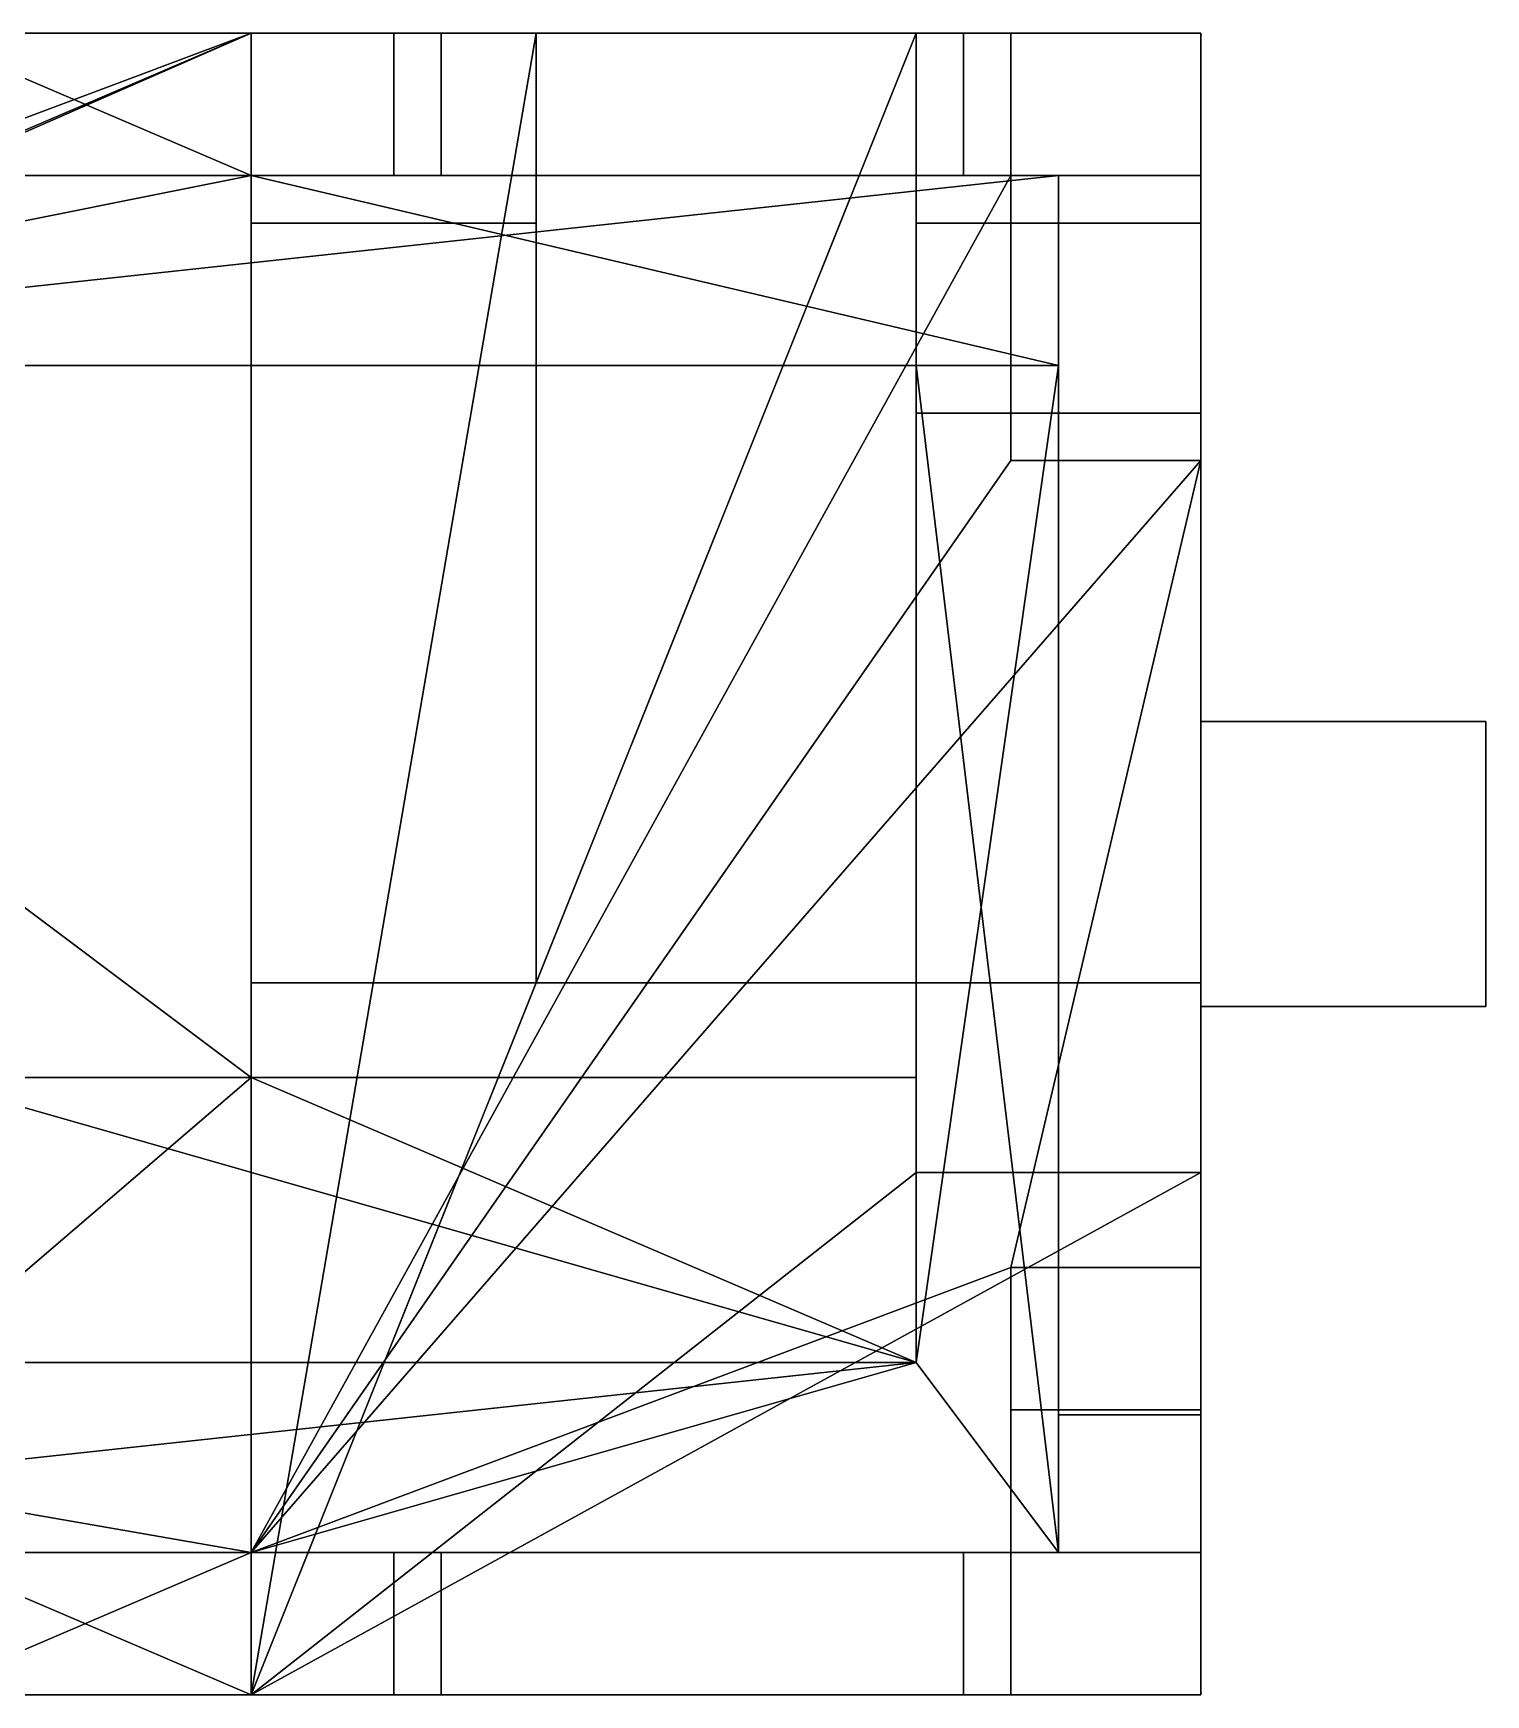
# Model space of a CAD drawing. Header units: metres. Extents: x -14 to 79.2, y -1.1 to 53.3.
# Drawn here: x 32.6 to 79.2, y 0 to 53.3 of the extents above; entities that cross this region are included whole.
import ezdxf

# ---------------------------------------------------------------- set-up
doc = ezdxf.new("R2010")
doc.units = ezdxf.units.M

msp = doc.modelspace()

# ---------------------------------------------------------------- linework, layer by layer
at = {"layer": 'BASEMENT', "color": 43}
for points in [[(70.104, 53.34), (70.104, 53.34, -2.439), (0, 53.34, -2.439), (0, 53.34)], [(70.104, 0), (70.104, 0, -2.439), (70.104, 53.34, -2.439), (70.104, 53.34)], [(0, 0), (0, 0, -2.439), (70.104, 0, -2.439), (70.104, 0)]]:
    msp.add_3dface(points, dxfattribs=at)
at = {"layer": 'BASEMENT', "color": 8}
msp.add_3dface([(70.104, 53.34, -2.439), (70.104, 0, -2.439), (0, 0, -2.439), (0, 53.34, -2.439)], dxfattribs=at)
at = {"layer": 'BASEMENT', "color": 15}
msp.add_3dface([(0, 0), (70.104, 0), (70.104, 53.34), (0, 53.34)], dxfattribs=at)
at = {"layer": 'Building Shading', "color": 195}
for points in [[(70.104, 31.242, 4.268), (70.104, 22.098, 4.268), (79.248, 22.098, 4.268), (79.248, 31.242, 4.268)], [(79.248, 31.242, 4.268), (79.248, 22.098, 4.268), (70.104, 22.098, 4.268), (70.104, 31.242, 4.268)]]:
    msp.add_3dface(points, dxfattribs=at)
at = {"layer": 'CORRIDOR_FLR_1', "color": 43}
for points in [[(39.624, 53.34, 4.268), (39.624, 53.34), (28.956, 53.34), (28.956, 53.34, 4.268)], [(39.624, 0, 4.268), (39.624, 0), (39.624, 53.34), (39.624, 53.34, 4.268)], [(28.956, 0, 4.268), (28.956, 0), (39.624, 0), (39.624, 0, 4.268)]]:
    msp.add_3dface(points, dxfattribs=at)
at = {"layer": 'CORRIDOR_FLR_1', "color": 8}
msp.add_3dface([(39.624, 53.34), (39.624, 0), (28.956, 0), (28.956, 53.34)], dxfattribs=at)
at = {"layer": 'CORRIDOR_FLR_1', "color": 15}
msp.add_3dface([(28.956, 53.34, 4.268), (28.956, 0, 4.268), (39.624, 0, 4.268), (39.624, 53.34, 4.268)], dxfattribs=at)
at = {"layer": 'CORRIDOR_FLR_2', "color": 43}
for points in [[(39.624, 53.34, 8.537), (39.624, 53.34, 4.268), (28.956, 53.34, 4.268), (28.956, 53.34, 8.537)], [(39.624, 0, 8.537), (39.624, 0, 4.268), (39.624, 53.34, 4.268), (39.624, 53.34, 8.537)], [(28.956, 0, 8.537), (28.956, 0, 4.268), (39.624, 0, 4.268), (39.624, 0, 8.537)]]:
    msp.add_3dface(points, dxfattribs=at)
at = {"layer": 'CORRIDOR_FLR_2', "color": 8}
msp.add_3dface([(39.624, 53.34, 4.268), (39.624, 0, 4.268), (28.956, 0, 4.268), (28.956, 53.34, 4.268)], dxfattribs=at)
at = {"layer": 'CORRIDOR_FLR_2', "color": 15}
msp.add_3dface([(28.956, 53.34, 8.537), (28.956, 0, 8.537), (39.624, 0, 8.537), (39.624, 53.34, 8.537)], dxfattribs=at)
at = {"layer": 'CORRIDOR_FLR_5', "color": 8}
for points in [[(39.624, 53.34, 17.073), (39.624, 42.672, 17.073), (15.24, 42.672, 17.073)], [(27.432, 48.768, 17.073), (39.624, 53.34, 17.073), (15.24, 42.672, 17.073)], [(27.432, 48.768, 17.073), (27.432, 53.34, 17.073), (39.624, 53.34, 17.073)]]:
    msp.add_3dface(points, dxfattribs=at)
at = {"layer": 'CORRIDOR_FLR_5', "color": 15}
for points in [[(15.24, 42.672, 21.341), (39.624, 42.672, 21.341), (39.624, 53.34, 21.341)], [(15.24, 42.672, 21.341), (39.624, 53.34, 21.341), (27.432, 48.768, 21.341)], [(39.624, 53.34, 21.341), (27.432, 53.34, 21.341), (27.432, 48.768, 21.341)]]:
    msp.add_3dface(points, dxfattribs=at)
at = {"layer": 'CORRIDOR_FLR_5', "color": 43}
for points in [[(39.624, 53.34, 21.341), (39.624, 53.34, 17.073), (27.432, 53.34, 17.073), (27.432, 53.34, 21.341)], [(39.624, 42.672, 21.341), (39.624, 42.672, 17.073), (39.624, 53.34, 17.073), (39.624, 53.34, 21.341)], [(15.24, 42.672, 21.341), (15.24, 42.672, 17.073), (39.624, 42.672, 17.073), (39.624, 42.672, 21.341)]]:
    msp.add_3dface(points, dxfattribs=at)
at = {"layer": 'CORRIDOR_NW_FLR_3', "color": 43}
for points in [[(39.624, 53.34, 12.805), (39.624, 53.34, 8.537), (28.956, 53.34, 8.537), (28.956, 53.34, 12.805)], [(39.624, 48.768, 12.805), (39.624, 48.768, 8.537), (39.624, 53.34, 8.537), (39.624, 53.34, 12.805)], [(65.532, 48.768, 12.805), (65.532, 48.768, 8.537), (39.624, 48.768, 8.537), (39.624, 48.768, 12.805)], [(65.532, 42.672, 12.805), (65.532, 42.672, 8.537), (65.532, 48.768, 8.537), (65.532, 48.768, 12.805)], [(9.144, 42.672, 12.805), (9.144, 42.672, 8.537), (39.624, 42.672, 8.537), (39.624, 42.672, 12.805)], [(39.624, 42.672, 12.805), (39.624, 42.672, 8.537), (60.96, 42.672, 8.537), (60.96, 42.672, 12.805)], [(60.96, 42.672, 12.805), (60.96, 42.672, 8.537), (65.532, 42.672, 8.537), (65.532, 42.672, 12.805)]]:
    msp.add_3dface(points, dxfattribs=at)
at = {"layer": 'CORRIDOR_NW_FLR_3', "color": 8}
for points in [[(28.956, 48.768, 8.537), (28.956, 53.34, 8.537), (39.624, 53.34, 8.537)], [(28.956, 48.768, 8.537), (39.624, 53.34, 8.537), (39.624, 48.768, 8.537)], [(39.624, 48.768, 8.537), (9.144, 42.672, 8.537), (4.572, 48.768, 8.537)], [(39.624, 48.768, 8.537), (4.572, 48.768, 8.537), (28.956, 48.768, 8.537)], [(39.624, 48.768, 8.537), (65.532, 42.672, 8.537), (9.144, 42.672, 8.537)], [(39.624, 48.768, 8.537), (65.532, 48.768, 8.537), (65.532, 42.672, 8.537)]]:
    msp.add_3dface(points, dxfattribs=at)
at = {"layer": 'CORRIDOR_NW_FLR_3', "color": 15}
for points in [[(39.624, 48.768, 12.805), (39.624, 53.34, 12.805), (28.956, 53.34, 12.805)], [(39.624, 48.768, 12.805), (28.956, 53.34, 12.805), (28.956, 48.768, 12.805)], [(9.144, 42.672, 12.805), (65.532, 42.672, 12.805), (65.532, 48.768, 12.805)], [(9.144, 42.672, 12.805), (65.532, 48.768, 12.805), (39.624, 48.768, 12.805)], [(9.144, 42.672, 12.805), (39.624, 48.768, 12.805), (28.956, 48.768, 12.805)]]:
    msp.add_3dface(points, dxfattribs=at)
at = {"layer": 'CORRIDOR_NW_FLR_4', "color": 43}
for points in [[(39.624, 53.34, 17.073), (39.624, 53.34, 12.805), (28.956, 53.34, 12.805), (28.956, 53.34, 17.073)], [(39.624, 48.768, 17.073), (39.624, 48.768, 12.805), (39.624, 53.34, 12.805), (39.624, 53.34, 17.073)], [(65.532, 48.768, 17.073), (65.532, 48.768, 12.805), (39.624, 48.768, 12.805), (39.624, 48.768, 17.073)], [(65.532, 42.672, 17.073), (65.532, 42.672, 12.805), (65.532, 48.768, 12.805), (65.532, 48.768, 17.073)], [(9.144, 42.672, 17.073), (9.144, 42.672, 12.805), (39.624, 42.672, 12.805), (39.624, 42.672, 17.073)], [(39.624, 42.672, 17.073), (39.624, 42.672, 12.805), (60.96, 42.672, 12.805), (60.96, 42.672, 17.073)], [(60.96, 42.672, 17.073), (60.96, 42.672, 12.805), (65.532, 42.672, 12.805), (65.532, 42.672, 17.073)]]:
    msp.add_3dface(points, dxfattribs=at)
at = {"layer": 'CORRIDOR_NW_FLR_4', "color": 8}
for points in [[(28.956, 48.768, 12.805), (28.956, 53.34, 12.805), (39.624, 53.34, 12.805)], [(28.956, 48.768, 12.805), (39.624, 53.34, 12.805), (39.624, 48.768, 12.805)], [(39.624, 48.768, 12.805), (9.144, 42.672, 12.805), (4.572, 48.768, 12.805)], [(39.624, 48.768, 12.805), (4.572, 48.768, 12.805), (28.956, 48.768, 12.805)], [(39.624, 48.768, 12.805), (65.532, 42.672, 12.805), (9.144, 42.672, 12.805)], [(39.624, 48.768, 12.805), (65.532, 48.768, 12.805), (65.532, 42.672, 12.805)]]:
    msp.add_3dface(points, dxfattribs=at)
at = {"layer": 'CORRIDOR_NW_FLR_4', "color": 15}
for points in [[(39.624, 48.768, 17.073), (39.624, 53.34, 17.073), (28.956, 53.34, 17.073)], [(39.624, 48.768, 17.073), (28.956, 53.34, 17.073), (28.956, 48.768, 17.073)], [(9.144, 42.672, 17.073), (65.532, 42.672, 17.073), (65.532, 48.768, 17.073)], [(9.144, 42.672, 17.073), (65.532, 48.768, 17.073), (39.624, 48.768, 17.073)], [(9.144, 42.672, 17.073), (39.624, 48.768, 17.073), (28.956, 48.768, 17.073)]]:
    msp.add_3dface(points, dxfattribs=at)
at = {"layer": 'CORRIDOR_SE_FLR_3', "color": 43}
for points in [[(60.96, 42.672, 12.805), (60.96, 42.672, 8.537), (60.96, 19.812, 8.537), (60.96, 19.812, 12.805)], [(65.532, 42.672, 12.805), (65.532, 42.672, 8.537), (60.96, 42.672, 8.537), (60.96, 42.672, 12.805)], [(65.532, 4.572, 12.805), (65.532, 4.572, 8.537), (65.532, 42.672, 8.537), (65.532, 42.672, 12.805)], [(60.96, 19.812, 12.805), (60.96, 19.812, 8.537), (60.96, 10.668, 8.537), (60.96, 10.668, 12.805)], [(60.96, 10.668, 12.805), (60.96, 10.668, 8.537), (28.956, 10.668, 8.537), (28.956, 10.668, 12.805)], [(39.624, 0, 12.805), (39.624, 0, 8.537), (39.624, 4.572, 8.537), (39.624, 4.572, 12.805)], [(39.624, 4.572, 12.805), (39.624, 4.572, 8.537), (65.532, 4.572, 8.537), (65.532, 4.572, 12.805)], [(28.956, 0, 12.805), (28.956, 0, 8.537), (39.624, 0, 8.537), (39.624, 0, 12.805)]]:
    msp.add_3dface(points, dxfattribs=at)
at = {"layer": 'CORRIDOR_SE_FLR_3', "color": 8}
for points in [[(60.96, 10.668, 8.537), (60.96, 42.672, 8.537), (65.532, 42.672, 8.537)], [(60.96, 10.668, 8.537), (65.532, 42.672, 8.537), (65.532, 4.572, 8.537)], [(4.572, 4.572, 8.537), (4.572, 10.668, 8.537), (60.96, 10.668, 8.537)], [(65.532, 4.572, 8.537), (4.572, 4.572, 8.537), (60.96, 10.668, 8.537)], [(65.532, 4.572, 8.537), (28.956, 4.572, 8.537), (4.572, 4.572, 8.537)], [(39.624, 4.572, 8.537), (39.624, 0, 8.537), (28.956, 0, 8.537)], [(39.624, 4.572, 8.537), (28.956, 0, 8.537), (28.956, 4.572, 8.537)], [(65.532, 4.572, 8.537), (39.624, 4.572, 8.537), (28.956, 4.572, 8.537)]]:
    msp.add_3dface(points, dxfattribs=at)
at = {"layer": 'CORRIDOR_SE_FLR_3', "color": 15}
for points in [[(65.532, 4.572, 12.805), (65.532, 42.672, 12.805), (60.96, 42.672, 12.805)], [(65.532, 4.572, 12.805), (60.96, 42.672, 12.805), (60.96, 10.668, 12.805)], [(39.624, 4.572, 12.805), (60.96, 10.668, 12.805), (4.572, 10.668, 12.805)], [(39.624, 4.572, 12.805), (4.572, 10.668, 12.805), (4.572, 4.572, 12.805)], [(39.624, 4.572, 12.805), (65.532, 4.572, 12.805), (60.96, 10.668, 12.805)], [(39.624, 4.572, 12.805), (4.572, 4.572, 12.805), (28.956, 4.572, 12.805)], [(28.956, 4.572, 12.805), (28.956, 0, 12.805), (39.624, 0, 12.805)], [(28.956, 4.572, 12.805), (39.624, 0, 12.805), (39.624, 4.572, 12.805)]]:
    msp.add_3dface(points, dxfattribs=at)
at = {"layer": 'CORRIDOR_SE_FLR_4', "color": 43}
for points in [[(60.96, 42.672, 17.073), (60.96, 42.672, 12.805), (60.96, 19.812, 12.805), (60.96, 19.812, 17.073)], [(65.532, 42.672, 17.073), (65.532, 42.672, 12.805), (60.96, 42.672, 12.805), (60.96, 42.672, 17.073)], [(65.532, 4.572, 17.073), (65.532, 4.572, 12.805), (65.532, 42.672, 12.805), (65.532, 42.672, 17.073)], [(60.96, 19.812, 17.073), (60.96, 19.812, 12.805), (60.96, 10.668, 12.805), (60.96, 10.668, 17.073)], [(60.96, 10.668, 17.073), (60.96, 10.668, 12.805), (28.956, 10.668, 12.805), (28.956, 10.668, 17.073)], [(39.624, 0, 17.073), (39.624, 0, 12.805), (39.624, 4.572, 12.805), (39.624, 4.572, 17.073)], [(39.624, 4.572, 17.073), (39.624, 4.572, 12.805), (65.532, 4.572, 12.805), (65.532, 4.572, 17.073)], [(28.956, 0, 17.073), (28.956, 0, 12.805), (39.624, 0, 12.805), (39.624, 0, 17.073)]]:
    msp.add_3dface(points, dxfattribs=at)
at = {"layer": 'CORRIDOR_SE_FLR_4', "color": 8}
for points in [[(60.96, 10.668, 12.805), (60.96, 42.672, 12.805), (65.532, 42.672, 12.805)], [(60.96, 10.668, 12.805), (65.532, 42.672, 12.805), (65.532, 4.572, 12.805)], [(4.572, 4.572, 12.805), (4.572, 10.668, 12.805), (60.96, 10.668, 12.805)], [(65.532, 4.572, 12.805), (4.572, 4.572, 12.805), (60.96, 10.668, 12.805)], [(65.532, 4.572, 12.805), (28.956, 4.572, 12.805), (4.572, 4.572, 12.805)], [(39.624, 4.572, 12.805), (39.624, 0, 12.805), (28.956, 0, 12.805)], [(39.624, 4.572, 12.805), (28.956, 0, 12.805), (28.956, 4.572, 12.805)], [(65.532, 4.572, 12.805), (39.624, 4.572, 12.805), (28.956, 4.572, 12.805)]]:
    msp.add_3dface(points, dxfattribs=at)
at = {"layer": 'CORRIDOR_SE_FLR_4', "color": 15}
for points in [[(65.532, 4.572, 17.073), (65.532, 42.672, 17.073), (60.96, 42.672, 17.073)], [(65.532, 4.572, 17.073), (60.96, 42.672, 17.073), (60.96, 10.668, 17.073)], [(39.624, 4.572, 17.073), (60.96, 10.668, 17.073), (4.572, 10.668, 17.073)], [(39.624, 4.572, 17.073), (4.572, 10.668, 17.073), (4.572, 4.572, 17.073)], [(39.624, 4.572, 17.073), (65.532, 4.572, 17.073), (60.96, 10.668, 17.073)], [(39.624, 4.572, 17.073), (4.572, 4.572, 17.073), (28.956, 4.572, 17.073)], [(28.956, 4.572, 17.073), (28.956, 0, 17.073), (39.624, 0, 17.073)], [(28.956, 4.572, 17.073), (39.624, 0, 17.073), (39.624, 4.572, 17.073)]]:
    msp.add_3dface(points, dxfattribs=at)
at = {"layer": 'DINING_FLR_5', "color": 43}
for points in [[(70.104, 22.86, 21.341), (70.104, 22.86, 17.073), (39.624, 22.86, 17.073), (39.624, 22.86, 21.341)], [(39.624, 22.86, 21.341), (39.624, 22.86, 17.073), (39.624, 0, 17.073), (39.624, 0, 21.341)], [(70.104, 0, 21.341), (70.104, 0, 17.073), (70.104, 22.86, 17.073), (70.104, 22.86, 21.341)], [(39.624, 0, 21.341), (39.624, 0, 17.073), (70.104, 0, 17.073), (70.104, 0, 21.341)]]:
    msp.add_3dface(points, dxfattribs=at)
at = {"layer": 'DINING_FLR_5', "color": 8}
msp.add_3dface([(39.624, 0, 17.073), (39.624, 22.86, 17.073), (70.104, 22.86, 17.073), (70.104, 0, 17.073)], dxfattribs=at)
at = {"layer": 'DINING_FLR_5', "color": 15}
msp.add_3dface([(39.624, 0, 21.341), (70.104, 0, 21.341), (70.104, 22.86, 21.341), (39.624, 22.86, 21.341)], dxfattribs=at)
at = {"layer": 'DINING_FLR_5', "color": 143}
msp.add_3dface([(40.195, 0, 19.202), (40.195, 0, 17.983), (69.533, 0, 17.983), (69.533, 0, 19.202)], dxfattribs=at)
at = {"layer": 'ER_EXAM1_MULT4_FLR_1', "color": 43}
for points in [[(45.72, 4.572, 4.268), (45.72, 4.572), (39.624, 4.572), (39.624, 4.572, 4.268)], [(39.624, 4.572, 4.268), (39.624, 4.572), (39.624, 0), (39.624, 0, 4.268)], [(45.72, 0, 4.268), (45.72, 0), (45.72, 4.572), (45.72, 4.572, 4.268)], [(39.624, 0, 4.268), (39.624, 0), (45.72, 0), (45.72, 0, 4.268)]]:
    msp.add_3dface(points, dxfattribs=at)
at = {"layer": 'ER_EXAM1_MULT4_FLR_1', "color": 8}
msp.add_3dface([(45.72, 4.572), (45.72, 0), (39.624, 0), (39.624, 4.572)], dxfattribs=at)
at = {"layer": 'ER_EXAM1_MULT4_FLR_1', "color": 15}
msp.add_3dface([(39.624, 4.572, 4.268), (39.624, 0, 4.268), (45.72, 0, 4.268), (45.72, 4.572, 4.268)], dxfattribs=at)
at = {"layer": 'ER_EXAM3_MULT4_FLR_1', "color": 43}
for points in [[(70.104, 9.144, 4.268), (70.104, 9.144), (64.008, 9.144), (64.008, 9.144, 4.268)], [(64.008, 9.144, 4.268), (64.008, 9.144), (64.008, 4.572), (64.008, 4.572, 4.268)], [(70.104, 4.572, 4.268), (70.104, 4.572), (70.104, 9.144), (70.104, 9.144, 4.268)], [(64.008, 4.572, 4.268), (64.008, 4.572), (70.104, 4.572), (70.104, 4.572, 4.268)]]:
    msp.add_3dface(points, dxfattribs=at)
at = {"layer": 'ER_EXAM3_MULT4_FLR_1', "color": 8}
msp.add_3dface([(70.104, 9.144), (70.104, 4.572), (64.008, 4.572), (64.008, 9.144)], dxfattribs=at)
at = {"layer": 'ER_EXAM3_MULT4_FLR_1', "color": 15}
msp.add_3dface([(64.008, 9.144, 4.268), (64.008, 4.572, 4.268), (70.104, 4.572, 4.268), (70.104, 9.144, 4.268)], dxfattribs=at)
at = {"layer": 'ER_NURSESTN_LOBBY_FLR_1', "color": 43}
for points in [[(64.008, 48.768, 4.268), (64.008, 48.768), (39.624, 48.768), (39.624, 48.768, 4.268)], [(39.624, 48.768, 4.268), (39.624, 48.768), (39.624, 4.572), (39.624, 4.572, 4.268)], [(64.008, 39.624, 4.268), (64.008, 39.624), (64.008, 48.768), (64.008, 48.768, 4.268)], [(70.104, 39.624, 4.268), (70.104, 39.624), (64.008, 39.624), (64.008, 39.624, 4.268)], [(70.104, 13.716, 4.268), (70.104, 13.716), (70.104, 39.624), (70.104, 39.624, 4.268)], [(64.008, 4.572, 4.268), (64.008, 4.572), (64.008, 13.716), (64.008, 13.716, 4.268)], [(64.008, 13.716, 4.268), (64.008, 13.716), (70.104, 13.716), (70.104, 13.716, 4.268)], [(39.624, 4.572, 4.268), (39.624, 4.572), (64.008, 4.572), (64.008, 4.572, 4.268)]]:
    msp.add_3dface(points, dxfattribs=at)
at = {"layer": 'ER_NURSESTN_LOBBY_FLR_1', "color": 8}
for points in [[(39.624, 4.572), (39.624, 48.768), (64.008, 48.768)], [(39.624, 4.572), (64.008, 48.768), (64.008, 39.624)], [(39.624, 4.572), (64.008, 39.624), (70.104, 39.624)], [(39.624, 4.572), (70.104, 39.624), (64.008, 13.716)], [(70.104, 39.624), (70.104, 13.716), (64.008, 13.716)], [(39.624, 4.572), (64.008, 13.716), (64.008, 4.572)]]:
    msp.add_3dface(points, dxfattribs=at)
at = {"layer": 'ER_NURSESTN_LOBBY_FLR_1', "color": 15}
for points in [[(39.624, 4.572, 4.268), (64.008, 39.624, 4.268), (64.008, 48.768, 4.268)], [(39.624, 4.572, 4.268), (64.008, 48.768, 4.268), (39.624, 48.768, 4.268)], [(39.624, 4.572, 4.268), (64.008, 13.716, 4.268), (70.104, 39.624, 4.268)], [(39.624, 4.572, 4.268), (70.104, 39.624, 4.268), (64.008, 39.624, 4.268)], [(64.008, 13.716, 4.268), (70.104, 13.716, 4.268), (70.104, 39.624, 4.268)], [(39.624, 4.572, 4.268), (64.008, 4.572, 4.268), (64.008, 13.716, 4.268)]]:
    msp.add_3dface(points, dxfattribs=at)
at = {"layer": 'ER_NURSESTN_LOBBY_FLR_1', "color": 143}
msp.add_3dface([(70.104, 14.202, 2.134), (70.104, 14.202, 0.914), (70.104, 39.138, 0.914), (70.104, 39.138, 2.134)], dxfattribs=at)
at = {"layer": 'ER_TRAUMA1_FLR_1', "color": 43}
for points in [[(70.104, 4.572, 4.268), (70.104, 4.572), (64.008, 4.572), (64.008, 4.572, 4.268)], [(64.008, 4.572, 4.268), (64.008, 4.572), (64.008, 0), (64.008, 0, 4.268)], [(70.104, 0, 4.268), (70.104, 0), (70.104, 4.572), (70.104, 4.572, 4.268)], [(64.008, 0, 4.268), (64.008, 0), (70.104, 0), (70.104, 0, 4.268)]]:
    msp.add_3dface(points, dxfattribs=at)
at = {"layer": 'ER_TRAUMA1_FLR_1', "color": 8}
msp.add_3dface([(70.104, 4.572), (70.104, 0), (64.008, 0), (64.008, 4.572)], dxfattribs=at)
at = {"layer": 'ER_TRAUMA1_FLR_1', "color": 15}
msp.add_3dface([(64.008, 4.572, 4.268), (64.008, 0, 4.268), (70.104, 0, 4.268), (70.104, 4.572, 4.268)], dxfattribs=at)
at = {"layer": 'ER_TRAUMA2_FLR_1', "color": 43}
for points in [[(70.104, 53.34, 4.268), (70.104, 53.34), (64.008, 53.34), (64.008, 53.34, 4.268)], [(64.008, 53.34, 4.268), (64.008, 53.34), (64.008, 48.768), (64.008, 48.768, 4.268)], [(70.104, 48.768, 4.268), (70.104, 48.768), (70.104, 53.34), (70.104, 53.34, 4.268)], [(64.008, 48.768, 4.268), (64.008, 48.768), (70.104, 48.768), (70.104, 48.768, 4.268)]]:
    msp.add_3dface(points, dxfattribs=at)
at = {"layer": 'ER_TRAUMA2_FLR_1', "color": 8}
msp.add_3dface([(70.104, 53.34), (70.104, 48.768), (64.008, 48.768), (64.008, 53.34)], dxfattribs=at)
at = {"layer": 'ER_TRAUMA2_FLR_1', "color": 15}
msp.add_3dface([(64.008, 53.34, 4.268), (64.008, 48.768, 4.268), (70.104, 48.768, 4.268), (70.104, 53.34, 4.268)], dxfattribs=at)
at = {"layer": 'ER_TRIAGE_MULT4_FLR_1', "color": 43}
for points in [[(45.72, 53.34, 4.268), (45.72, 53.34), (39.624, 53.34), (39.624, 53.34, 4.268)], [(39.624, 53.34, 4.268), (39.624, 53.34), (39.624, 48.768), (39.624, 48.768, 4.268)], [(45.72, 48.768, 4.268), (45.72, 48.768), (45.72, 53.34), (45.72, 53.34, 4.268)], [(39.624, 48.768, 4.268), (39.624, 48.768), (45.72, 48.768), (45.72, 48.768, 4.268)]]:
    msp.add_3dface(points, dxfattribs=at)
at = {"layer": 'ER_TRIAGE_MULT4_FLR_1', "color": 8}
msp.add_3dface([(45.72, 53.34), (45.72, 48.768), (39.624, 48.768), (39.624, 53.34)], dxfattribs=at)
at = {"layer": 'ER_TRIAGE_MULT4_FLR_1', "color": 15}
msp.add_3dface([(39.624, 53.34, 4.268), (39.624, 48.768, 4.268), (45.72, 48.768, 4.268), (45.72, 53.34, 4.268)], dxfattribs=at)
at = {"layer": 'KITCHEN_FLR_5', "color": 43}
for points in [[(39.624, 53.34, 21.341), (39.624, 53.34, 17.073), (39.624, 42.672, 17.073), (39.624, 42.672, 21.341)], [(70.104, 53.34, 21.341), (70.104, 53.34, 17.073), (39.624, 53.34, 17.073), (39.624, 53.34, 21.341)], [(70.104, 22.86, 21.341), (70.104, 22.86, 17.073), (70.104, 53.34, 17.073), (70.104, 53.34, 21.341)], [(39.624, 42.672, 21.341), (39.624, 42.672, 17.073), (39.624, 22.86, 17.073), (39.624, 22.86, 21.341)], [(39.624, 22.86, 21.341), (39.624, 22.86, 17.073), (70.104, 22.86, 17.073), (70.104, 22.86, 21.341)]]:
    msp.add_3dface(points, dxfattribs=at)
at = {"layer": 'KITCHEN_FLR_5', "color": 8}
msp.add_3dface([(70.104, 53.34, 17.073), (70.104, 22.86, 17.073), (39.624, 22.86, 17.073), (39.624, 53.34, 17.073)], dxfattribs=at)
at = {"layer": 'KITCHEN_FLR_5', "color": 15}
msp.add_3dface([(39.624, 53.34, 21.341), (39.624, 22.86, 21.341), (70.104, 22.86, 21.341), (70.104, 53.34, 21.341)], dxfattribs=at)
at = {"layer": 'NURSESTN_LOBBY_FLR_3', "color": 43}
for points in [[(39.624, 42.672, 12.805), (39.624, 42.672, 8.537), (9.144, 42.672, 8.537), (9.144, 42.672, 12.805)], [(39.624, 19.812, 12.805), (39.624, 19.812, 8.537), (39.624, 42.672, 8.537), (39.624, 42.672, 12.805)], [(60.96, 19.812, 12.805), (60.96, 19.812, 8.537), (39.624, 19.812, 8.537), (39.624, 19.812, 12.805)], [(60.96, 10.668, 12.805), (60.96, 10.668, 8.537), (60.96, 19.812, 8.537), (60.96, 19.812, 12.805)], [(28.956, 10.668, 12.805), (28.956, 10.668, 8.537), (60.96, 10.668, 8.537), (60.96, 10.668, 12.805)]]:
    msp.add_3dface(points, dxfattribs=at)
at = {"layer": 'NURSESTN_LOBBY_FLR_3', "color": 8}
for points in [[(9.144, 42.672, 8.537), (39.624, 42.672, 8.537), (39.624, 19.812, 8.537)], [(9.144, 42.672, 8.537), (39.624, 19.812, 8.537), (28.956, 19.812, 8.537)], [(39.624, 19.812, 8.537), (60.96, 10.668, 8.537), (28.956, 10.668, 8.537)], [(39.624, 19.812, 8.537), (28.956, 10.668, 8.537), (28.956, 19.812, 8.537)], [(39.624, 19.812, 8.537), (60.96, 19.812, 8.537), (60.96, 10.668, 8.537)]]:
    msp.add_3dface(points, dxfattribs=at)
at = {"layer": 'NURSESTN_LOBBY_FLR_3', "color": 15}
for points in [[(39.624, 19.812, 12.805), (39.624, 42.672, 12.805), (9.144, 42.672, 12.805)], [(39.624, 19.812, 12.805), (9.144, 42.672, 12.805), (28.956, 19.812, 12.805)], [(28.956, 19.812, 12.805), (28.956, 10.668, 12.805), (60.96, 10.668, 12.805)], [(28.956, 19.812, 12.805), (60.96, 10.668, 12.805), (39.624, 19.812, 12.805)], [(60.96, 10.668, 12.805), (60.96, 19.812, 12.805), (39.624, 19.812, 12.805)]]:
    msp.add_3dface(points, dxfattribs=at)
at = {"layer": 'NURSESTN_LOBBY_FLR_4', "color": 43}
for points in [[(39.624, 42.672, 17.073), (39.624, 42.672, 12.805), (9.144, 42.672, 12.805), (9.144, 42.672, 17.073)], [(39.624, 19.812, 17.073), (39.624, 19.812, 12.805), (39.624, 42.672, 12.805), (39.624, 42.672, 17.073)], [(60.96, 19.812, 17.073), (60.96, 19.812, 12.805), (39.624, 19.812, 12.805), (39.624, 19.812, 17.073)], [(60.96, 10.668, 17.073), (60.96, 10.668, 12.805), (60.96, 19.812, 12.805), (60.96, 19.812, 17.073)], [(28.956, 10.668, 17.073), (28.956, 10.668, 12.805), (60.96, 10.668, 12.805), (60.96, 10.668, 17.073)]]:
    msp.add_3dface(points, dxfattribs=at)
at = {"layer": 'NURSESTN_LOBBY_FLR_4', "color": 8}
for points in [[(9.144, 42.672, 12.805), (39.624, 42.672, 12.805), (39.624, 19.812, 12.805)], [(9.144, 42.672, 12.805), (39.624, 19.812, 12.805), (28.956, 19.812, 12.805)], [(39.624, 19.812, 12.805), (60.96, 10.668, 12.805), (28.956, 10.668, 12.805)], [(39.624, 19.812, 12.805), (28.956, 10.668, 12.805), (28.956, 19.812, 12.805)], [(39.624, 19.812, 12.805), (60.96, 19.812, 12.805), (60.96, 10.668, 12.805)]]:
    msp.add_3dface(points, dxfattribs=at)
at = {"layer": 'NURSESTN_LOBBY_FLR_4', "color": 15}
for points in [[(39.624, 19.812, 17.073), (39.624, 42.672, 17.073), (9.144, 42.672, 17.073)], [(39.624, 19.812, 17.073), (9.144, 42.672, 17.073), (28.956, 19.812, 17.073)], [(28.956, 19.812, 17.073), (28.956, 10.668, 17.073), (60.96, 10.668, 17.073)], [(28.956, 19.812, 17.073), (60.96, 10.668, 17.073), (39.624, 19.812, 17.073)], [(60.96, 10.668, 17.073), (60.96, 19.812, 17.073), (39.624, 19.812, 17.073)]]:
    msp.add_3dface(points, dxfattribs=at)
at = {"layer": 'NURSESTN_LOBBY_FLR_5', "color": 43}
for points in [[(39.624, 42.672, 21.341), (39.624, 42.672, 17.073), (15.24, 42.672, 17.073), (15.24, 42.672, 21.341)], [(39.624, 22.86, 21.341), (39.624, 22.86, 17.073), (39.624, 42.672, 17.073), (39.624, 42.672, 21.341)], [(39.624, 0, 21.341), (39.624, 0, 17.073), (39.624, 22.86, 17.073), (39.624, 22.86, 21.341)], [(15.24, 0, 21.341), (15.24, 0, 17.073), (39.624, 0, 17.073), (39.624, 0, 21.341)]]:
    msp.add_3dface(points, dxfattribs=at)
at = {"layer": 'NURSESTN_LOBBY_FLR_5', "color": 8}
msp.add_3dface([(15.24, 0, 17.073), (15.24, 42.672, 17.073), (39.624, 42.672, 17.073), (39.624, 0, 17.073)], dxfattribs=at)
at = {"layer": 'NURSESTN_LOBBY_FLR_5', "color": 15}
msp.add_3dface([(15.24, 0, 21.341), (39.624, 0, 21.341), (39.624, 42.672, 21.341), (15.24, 42.672, 21.341)], dxfattribs=at)
at = {"layer": 'OR1_FLR_2', "color": 43}
for points in [[(70.104, 53.34, 8.537), (70.104, 53.34, 4.268), (60.96, 53.34, 4.268), (60.96, 53.34, 8.537)], [(60.96, 53.34, 8.537), (60.96, 53.34, 4.268), (60.96, 47.244, 4.268), (60.96, 47.244, 8.537)], [(70.104, 47.244, 8.537), (70.104, 47.244, 4.268), (70.104, 53.34, 4.268), (70.104, 53.34, 8.537)], [(60.96, 47.244, 8.537), (60.96, 47.244, 4.268), (70.104, 47.244, 4.268), (70.104, 47.244, 8.537)]]:
    msp.add_3dface(points, dxfattribs=at)
at = {"layer": 'OR1_FLR_2', "color": 8}
msp.add_3dface([(70.104, 53.34, 4.268), (70.104, 47.244, 4.268), (60.96, 47.244, 4.268), (60.96, 53.34, 4.268)], dxfattribs=at)
at = {"layer": 'OR1_FLR_2', "color": 15}
msp.add_3dface([(60.96, 53.34, 8.537), (60.96, 47.244, 8.537), (70.104, 47.244, 8.537), (70.104, 53.34, 8.537)], dxfattribs=at)
at = {"layer": 'OR2_MULT5_FLR_2', "color": 43}
for points in [[(70.104, 47.244, 8.537), (70.104, 47.244, 4.268), (60.96, 47.244, 4.268), (60.96, 47.244, 8.537)], [(60.96, 47.244, 8.537), (60.96, 47.244, 4.268), (60.96, 41.148, 4.268), (60.96, 41.148, 8.537)], [(70.104, 41.148, 8.537), (70.104, 41.148, 4.268), (70.104, 47.244, 4.268), (70.104, 47.244, 8.537)], [(60.96, 41.148, 8.537), (60.96, 41.148, 4.268), (70.104, 41.148, 4.268), (70.104, 41.148, 8.537)]]:
    msp.add_3dface(points, dxfattribs=at)
at = {"layer": 'OR2_MULT5_FLR_2', "color": 8}
msp.add_3dface([(70.104, 47.244, 4.268), (70.104, 41.148, 4.268), (60.96, 41.148, 4.268), (60.96, 47.244, 4.268)], dxfattribs=at)
at = {"layer": 'OR2_MULT5_FLR_2', "color": 15}
msp.add_3dface([(60.96, 47.244, 8.537), (60.96, 41.148, 8.537), (70.104, 41.148, 8.537), (70.104, 47.244, 8.537)], dxfattribs=at)
at = {"layer": 'OR3_FLR_2', "color": 43}
for points in [[(48.768, 53.34, 8.537), (48.768, 53.34, 4.268), (39.624, 53.34, 4.268), (39.624, 53.34, 8.537)], [(39.624, 53.34, 8.537), (39.624, 53.34, 4.268), (39.624, 47.244, 4.268), (39.624, 47.244, 8.537)], [(48.768, 47.244, 8.537), (48.768, 47.244, 4.268), (48.768, 53.34, 4.268), (48.768, 53.34, 8.537)], [(39.624, 47.244, 8.537), (39.624, 47.244, 4.268), (48.768, 47.244, 4.268), (48.768, 47.244, 8.537)]]:
    msp.add_3dface(points, dxfattribs=at)
at = {"layer": 'OR3_FLR_2', "color": 8}
msp.add_3dface([(48.768, 53.34, 4.268), (48.768, 47.244, 4.268), (39.624, 47.244, 4.268), (39.624, 53.34, 4.268)], dxfattribs=at)
at = {"layer": 'OR3_FLR_2', "color": 15}
msp.add_3dface([(39.624, 53.34, 8.537), (39.624, 47.244, 8.537), (48.768, 47.244, 8.537), (48.768, 53.34, 8.537)], dxfattribs=at)
at = {"layer": 'OR4_FLR_2', "color": 43}
for points in [[(48.768, 47.244, 8.537), (48.768, 47.244, 4.268), (39.624, 47.244, 4.268), (39.624, 47.244, 8.537)], [(39.624, 47.244, 8.537), (39.624, 47.244, 4.268), (39.624, 22.86, 4.268), (39.624, 22.86, 8.537)], [(48.768, 22.86, 8.537), (48.768, 22.86, 4.268), (48.768, 47.244, 4.268), (48.768, 47.244, 8.537)], [(39.624, 22.86, 8.537), (39.624, 22.86, 4.268), (48.768, 22.86, 4.268), (48.768, 22.86, 8.537)]]:
    msp.add_3dface(points, dxfattribs=at)
at = {"layer": 'OR4_FLR_2', "color": 8}
msp.add_3dface([(48.768, 47.244, 4.268), (48.768, 22.86, 4.268), (39.624, 22.86, 4.268), (39.624, 47.244, 4.268)], dxfattribs=at)
at = {"layer": 'OR4_FLR_2', "color": 15}
msp.add_3dface([(39.624, 47.244, 8.537), (39.624, 22.86, 8.537), (48.768, 22.86, 8.537), (48.768, 47.244, 8.537)], dxfattribs=at)
at = {"layer": 'OR_NURSESTN_LOBBY_FLR_2', "color": 8}
for points in [[(39.624, 0, 4.268), (48.768, 22.86, 4.268), (60.96, 53.34, 4.268)], [(39.624, 0, 4.268), (60.96, 53.34, 4.268), (60.96, 16.764, 4.268)], [(48.768, 22.86, 4.268), (48.768, 53.34, 4.268), (60.96, 53.34, 4.268)], [(39.624, 0, 4.268), (39.624, 22.86, 4.268), (48.768, 22.86, 4.268)], [(39.624, 0, 4.268), (60.96, 16.764, 4.268), (70.104, 16.764, 4.268)], [(39.624, 0, 4.268), (70.104, 16.764, 4.268), (70.104, 0, 4.268)]]:
    msp.add_3dface(points, dxfattribs=at)
at = {"layer": 'OR_NURSESTN_LOBBY_FLR_2', "color": 15}
for points in [[(39.624, 0, 8.537), (60.96, 16.764, 8.537), (60.96, 53.34, 8.537)], [(39.624, 0, 8.537), (60.96, 53.34, 8.537), (48.768, 53.34, 8.537)], [(39.624, 0, 8.537), (48.768, 53.34, 8.537), (48.768, 22.86, 8.537)], [(48.768, 22.86, 8.537), (39.624, 22.86, 8.537), (39.624, 0, 8.537)], [(39.624, 0, 8.537), (70.104, 0, 8.537), (70.104, 16.764, 8.537)], [(39.624, 0, 8.537), (70.104, 16.764, 8.537), (60.96, 16.764, 8.537)]]:
    msp.add_3dface(points, dxfattribs=at)
at = {"layer": 'OR_NURSESTN_LOBBY_FLR_2', "color": 43}
for points in [[(60.96, 53.34, 8.537), (60.96, 53.34, 4.268), (48.768, 53.34, 4.268), (48.768, 53.34, 8.537)], [(48.768, 53.34, 8.537), (48.768, 53.34, 4.268), (48.768, 22.86, 4.268), (48.768, 22.86, 8.537)], [(60.96, 16.764, 8.537), (60.96, 16.764, 4.268), (60.96, 53.34, 4.268), (60.96, 53.34, 8.537)], [(39.624, 22.86, 8.537), (39.624, 22.86, 4.268), (39.624, 0, 4.268), (39.624, 0, 8.537)], [(48.768, 22.86, 8.537), (48.768, 22.86, 4.268), (39.624, 22.86, 4.268), (39.624, 22.86, 8.537)], [(70.104, 16.764, 8.537), (70.104, 16.764, 4.268), (60.96, 16.764, 4.268), (60.96, 16.764, 8.537)], [(70.104, 0, 8.537), (70.104, 0, 4.268), (70.104, 16.764, 4.268), (70.104, 16.764, 8.537)], [(39.624, 0, 8.537), (39.624, 0, 4.268), (70.104, 0, 4.268), (70.104, 0, 8.537)]]:
    msp.add_3dface(points, dxfattribs=at)
at = {"layer": 'OR_NURSESTN_LOBBY_FLR_2', "color": 143}
msp.add_3dface([(40.195, 0, 6.401), (40.195, 0, 5.182), (69.533, 0, 5.182), (69.533, 0, 6.401)], dxfattribs=at)
at = {"layer": 'PATROOM1_MULT10_FLR_3', "color": 43}
for points in [[(44.196, 4.572, 12.805), (44.196, 4.572, 8.537), (39.624, 4.572, 8.537), (39.624, 4.572, 12.805)], [(39.624, 4.572, 12.805), (39.624, 4.572, 8.537), (39.624, 0, 8.537), (39.624, 0, 12.805)], [(44.196, 0, 12.805), (44.196, 0, 8.537), (44.196, 4.572, 8.537), (44.196, 4.572, 12.805)], [(39.624, 0, 12.805), (39.624, 0, 8.537), (44.196, 0, 8.537), (44.196, 0, 12.805)]]:
    msp.add_3dface(points, dxfattribs=at)
at = {"layer": 'PATROOM1_MULT10_FLR_3', "color": 8}
msp.add_3dface([(44.196, 4.572, 8.537), (44.196, 0, 8.537), (39.624, 0, 8.537), (39.624, 4.572, 8.537)], dxfattribs=at)
at = {"layer": 'PATROOM1_MULT10_FLR_3', "color": 15}
msp.add_3dface([(39.624, 4.572, 12.805), (39.624, 0, 12.805), (44.196, 0, 12.805), (44.196, 4.572, 12.805)], dxfattribs=at)
at = {"layer": 'PATROOM1_MULT10_FLR_3', "color": 143}
msp.add_3dface([(39.898, 0, 10.668), (39.898, 0, 9.449), (43.922, 0, 9.449), (43.922, 0, 10.668)], dxfattribs=at)
at = {"layer": 'PATROOM1_MULT10_FLR_4', "color": 43}
for points in [[(44.196, 4.572, 17.073), (44.196, 4.572, 12.805), (39.624, 4.572, 12.805), (39.624, 4.572, 17.073)], [(39.624, 4.572, 17.073), (39.624, 4.572, 12.805), (39.624, 0, 12.805), (39.624, 0, 17.073)], [(44.196, 0, 17.073), (44.196, 0, 12.805), (44.196, 4.572, 12.805), (44.196, 4.572, 17.073)], [(39.624, 0, 17.073), (39.624, 0, 12.805), (44.196, 0, 12.805), (44.196, 0, 17.073)]]:
    msp.add_3dface(points, dxfattribs=at)
at = {"layer": 'PATROOM1_MULT10_FLR_4', "color": 8}
msp.add_3dface([(44.196, 4.572, 12.805), (44.196, 0, 12.805), (39.624, 0, 12.805), (39.624, 4.572, 12.805)], dxfattribs=at)
at = {"layer": 'PATROOM1_MULT10_FLR_4', "color": 15}
msp.add_3dface([(39.624, 4.572, 17.073), (39.624, 0, 17.073), (44.196, 0, 17.073), (44.196, 4.572, 17.073)], dxfattribs=at)
at = {"layer": 'PATROOM1_MULT10_FLR_4', "color": 143}
msp.add_3dface([(39.898, 0, 14.935), (39.898, 0, 13.716), (43.922, 0, 13.716), (43.922, 0, 14.935)], dxfattribs=at)
at = {"layer": 'PATROOM2_FLR_3', "color": 43}
for points in [[(70.104, 4.572, 12.805), (70.104, 4.572, 8.537), (62.484, 4.572, 8.537), (62.484, 4.572, 12.805)], [(62.484, 4.572, 12.805), (62.484, 4.572, 8.537), (62.484, 0, 8.537), (62.484, 0, 12.805)], [(70.104, 0, 12.805), (70.104, 0, 8.537), (70.104, 4.572, 8.537), (70.104, 4.572, 12.805)], [(62.484, 0, 12.805), (62.484, 0, 8.537), (70.104, 0, 8.537), (70.104, 0, 12.805)]]:
    msp.add_3dface(points, dxfattribs=at)
at = {"layer": 'PATROOM2_FLR_3', "color": 8}
msp.add_3dface([(70.104, 4.572, 8.537), (70.104, 0, 8.537), (62.484, 0, 8.537), (62.484, 4.572, 8.537)], dxfattribs=at)
at = {"layer": 'PATROOM2_FLR_3', "color": 15}
msp.add_3dface([(62.484, 4.572, 12.805), (62.484, 0, 12.805), (70.104, 0, 12.805), (70.104, 4.572, 12.805)], dxfattribs=at)
at = {"layer": 'PATROOM2_FLR_3', "color": 143}
for points in [[(70.104, 0.274, 10.668), (70.104, 0.274, 9.449), (70.104, 4.298, 9.449), (70.104, 4.298, 10.668)], [(62.941, 0, 10.668), (62.941, 0, 9.449), (69.647, 0, 9.449), (69.647, 0, 10.668)]]:
    msp.add_3dface(points, dxfattribs=at)
at = {"layer": 'PATROOM2_FLR_4', "color": 43}
for points in [[(70.104, 4.572, 17.073), (70.104, 4.572, 12.805), (62.484, 4.572, 12.805), (62.484, 4.572, 17.073)], [(62.484, 4.572, 17.073), (62.484, 4.572, 12.805), (62.484, 0, 12.805), (62.484, 0, 17.073)], [(70.104, 0, 17.073), (70.104, 0, 12.805), (70.104, 4.572, 12.805), (70.104, 4.572, 17.073)], [(62.484, 0, 17.073), (62.484, 0, 12.805), (70.104, 0, 12.805), (70.104, 0, 17.073)]]:
    msp.add_3dface(points, dxfattribs=at)
at = {"layer": 'PATROOM2_FLR_4', "color": 8}
msp.add_3dface([(70.104, 4.572, 12.805), (70.104, 0, 12.805), (62.484, 0, 12.805), (62.484, 4.572, 12.805)], dxfattribs=at)
at = {"layer": 'PATROOM2_FLR_4', "color": 15}
msp.add_3dface([(62.484, 4.572, 17.073), (62.484, 0, 17.073), (70.104, 0, 17.073), (70.104, 4.572, 17.073)], dxfattribs=at)
at = {"layer": 'PATROOM2_FLR_4', "color": 143}
for points in [[(70.104, 0.274, 14.935), (70.104, 0.274, 13.716), (70.104, 4.298, 13.716), (70.104, 4.298, 14.935)], [(62.941, 0, 14.935), (62.941, 0, 13.716), (69.647, 0, 13.716), (69.647, 0, 14.935)]]:
    msp.add_3dface(points, dxfattribs=at)
at = {"layer": 'PATROOM3_MULT10_FLR_3', "color": 43}
for points in [[(70.104, 8.992, 12.805), (70.104, 8.992, 8.537), (65.532, 8.992, 8.537), (65.532, 8.992, 12.805)], [(65.532, 8.992, 12.805), (65.532, 8.992, 8.537), (65.532, 4.572, 8.537), (65.532, 4.572, 12.805)], [(70.104, 4.572, 12.805), (70.104, 4.572, 8.537), (70.104, 8.992, 8.537), (70.104, 8.992, 12.805)], [(65.532, 4.572, 12.805), (65.532, 4.572, 8.537), (70.104, 4.572, 8.537), (70.104, 4.572, 12.805)]]:
    msp.add_3dface(points, dxfattribs=at)
at = {"layer": 'PATROOM3_MULT10_FLR_3', "color": 8}
msp.add_3dface([(70.104, 8.992, 8.537), (70.104, 4.572, 8.537), (65.532, 4.572, 8.537), (65.532, 8.992, 8.537)], dxfattribs=at)
at = {"layer": 'PATROOM3_MULT10_FLR_3', "color": 15}
msp.add_3dface([(65.532, 8.992, 12.805), (65.532, 4.572, 12.805), (70.104, 4.572, 12.805), (70.104, 8.992, 12.805)], dxfattribs=at)
at = {"layer": 'PATROOM3_MULT10_FLR_3', "color": 143}
msp.add_3dface([(70.104, 4.837, 10.668), (70.104, 4.837, 9.449), (70.104, 8.726, 9.449), (70.104, 8.726, 10.668)], dxfattribs=at)
at = {"layer": 'PATROOM3_MULT10_FLR_4', "color": 43}
for points in [[(70.104, 8.992, 17.073), (70.104, 8.992, 12.805), (65.532, 8.992, 12.805), (65.532, 8.992, 17.073)], [(65.532, 8.992, 17.073), (65.532, 8.992, 12.805), (65.532, 4.572, 12.805), (65.532, 4.572, 17.073)], [(70.104, 4.572, 17.073), (70.104, 4.572, 12.805), (70.104, 8.992, 12.805), (70.104, 8.992, 17.073)], [(65.532, 4.572, 17.073), (65.532, 4.572, 12.805), (70.104, 4.572, 12.805), (70.104, 4.572, 17.073)]]:
    msp.add_3dface(points, dxfattribs=at)
at = {"layer": 'PATROOM3_MULT10_FLR_4', "color": 8}
msp.add_3dface([(70.104, 8.992, 12.805), (70.104, 4.572, 12.805), (65.532, 4.572, 12.805), (65.532, 8.992, 12.805)], dxfattribs=at)
at = {"layer": 'PATROOM3_MULT10_FLR_4', "color": 15}
msp.add_3dface([(65.532, 8.992, 17.073), (65.532, 4.572, 17.073), (70.104, 4.572, 17.073), (70.104, 8.992, 17.073)], dxfattribs=at)
at = {"layer": 'PATROOM3_MULT10_FLR_4', "color": 143}
msp.add_3dface([(70.104, 4.837, 14.935), (70.104, 4.837, 13.716), (70.104, 8.726, 13.716), (70.104, 8.726, 14.935)], dxfattribs=at)
at = {"layer": 'PATROOM4_FLR_3', "color": 43}
for points in [[(70.104, 53.34, 12.805), (70.104, 53.34, 8.537), (62.484, 53.34, 8.537), (62.484, 53.34, 12.805)], [(62.484, 53.34, 12.805), (62.484, 53.34, 8.537), (62.484, 48.768, 8.537), (62.484, 48.768, 12.805)], [(70.104, 48.768, 12.805), (70.104, 48.768, 8.537), (70.104, 53.34, 8.537), (70.104, 53.34, 12.805)], [(62.484, 48.768, 12.805), (62.484, 48.768, 8.537), (70.104, 48.768, 8.537), (70.104, 48.768, 12.805)]]:
    msp.add_3dface(points, dxfattribs=at)
at = {"layer": 'PATROOM4_FLR_3', "color": 8}
msp.add_3dface([(70.104, 53.34, 8.537), (70.104, 48.768, 8.537), (62.484, 48.768, 8.537), (62.484, 53.34, 8.537)], dxfattribs=at)
at = {"layer": 'PATROOM4_FLR_3', "color": 15}
msp.add_3dface([(62.484, 53.34, 12.805), (62.484, 48.768, 12.805), (70.104, 48.768, 12.805), (70.104, 53.34, 12.805)], dxfattribs=at)
at = {"layer": 'PATROOM4_FLR_3', "color": 143}
for points in [[(69.647, 53.34, 10.668), (69.647, 53.34, 9.449), (62.941, 53.34, 9.449), (62.941, 53.34, 10.668)], [(70.104, 49.042, 10.668), (70.104, 49.042, 9.449), (70.104, 53.066, 9.449), (70.104, 53.066, 10.668)]]:
    msp.add_3dface(points, dxfattribs=at)
at = {"layer": 'PATROOM4_FLR_4', "color": 43}
for points in [[(70.104, 53.34, 17.073), (70.104, 53.34, 12.805), (62.484, 53.34, 12.805), (62.484, 53.34, 17.073)], [(62.484, 53.34, 17.073), (62.484, 53.34, 12.805), (62.484, 48.768, 12.805), (62.484, 48.768, 17.073)], [(70.104, 48.768, 17.073), (70.104, 48.768, 12.805), (70.104, 53.34, 12.805), (70.104, 53.34, 17.073)], [(62.484, 48.768, 17.073), (62.484, 48.768, 12.805), (70.104, 48.768, 12.805), (70.104, 48.768, 17.073)]]:
    msp.add_3dface(points, dxfattribs=at)
at = {"layer": 'PATROOM4_FLR_4', "color": 8}
msp.add_3dface([(70.104, 53.34, 12.805), (70.104, 48.768, 12.805), (62.484, 48.768, 12.805), (62.484, 53.34, 12.805)], dxfattribs=at)
at = {"layer": 'PATROOM4_FLR_4', "color": 15}
msp.add_3dface([(62.484, 53.34, 17.073), (62.484, 48.768, 17.073), (70.104, 48.768, 17.073), (70.104, 53.34, 17.073)], dxfattribs=at)
at = {"layer": 'PATROOM4_FLR_4', "color": 143}
for points in [[(69.647, 53.34, 14.935), (69.647, 53.34, 13.716), (62.941, 53.34, 13.716), (62.941, 53.34, 14.935)], [(70.104, 49.042, 14.935), (70.104, 49.042, 13.716), (70.104, 53.066, 13.716), (70.104, 53.066, 14.935)]]:
    msp.add_3dface(points, dxfattribs=at)
at = {"layer": 'PATROOM5_MULT10_FLR_3', "color": 43}
for points in [[(44.196, 53.34, 12.805), (44.196, 53.34, 8.537), (39.624, 53.34, 8.537), (39.624, 53.34, 12.805)], [(39.624, 53.34, 12.805), (39.624, 53.34, 8.537), (39.624, 48.768, 8.537), (39.624, 48.768, 12.805)], [(44.196, 48.768, 12.805), (44.196, 48.768, 8.537), (44.196, 53.34, 8.537), (44.196, 53.34, 12.805)], [(39.624, 48.768, 12.805), (39.624, 48.768, 8.537), (44.196, 48.768, 8.537), (44.196, 48.768, 12.805)]]:
    msp.add_3dface(points, dxfattribs=at)
at = {"layer": 'PATROOM5_MULT10_FLR_3', "color": 8}
msp.add_3dface([(44.196, 53.34, 8.537), (44.196, 48.768, 8.537), (39.624, 48.768, 8.537), (39.624, 53.34, 8.537)], dxfattribs=at)
at = {"layer": 'PATROOM5_MULT10_FLR_3', "color": 15}
msp.add_3dface([(39.624, 53.34, 12.805), (39.624, 48.768, 12.805), (44.196, 48.768, 12.805), (44.196, 53.34, 12.805)], dxfattribs=at)
at = {"layer": 'PATROOM5_MULT10_FLR_3', "color": 143}
msp.add_3dface([(43.922, 53.34, 10.668), (43.922, 53.34, 9.449), (39.898, 53.34, 9.449), (39.898, 53.34, 10.668)], dxfattribs=at)
at = {"layer": 'PATROOM5_MULT10_FLR_4', "color": 43}
for points in [[(44.196, 53.34, 17.073), (44.196, 53.34, 12.805), (39.624, 53.34, 12.805), (39.624, 53.34, 17.073)], [(39.624, 53.34, 17.073), (39.624, 53.34, 12.805), (39.624, 48.768, 12.805), (39.624, 48.768, 17.073)], [(44.196, 48.768, 17.073), (44.196, 48.768, 12.805), (44.196, 53.34, 12.805), (44.196, 53.34, 17.073)], [(39.624, 48.768, 17.073), (39.624, 48.768, 12.805), (44.196, 48.768, 12.805), (44.196, 48.768, 17.073)]]:
    msp.add_3dface(points, dxfattribs=at)
at = {"layer": 'PATROOM5_MULT10_FLR_4', "color": 8}
msp.add_3dface([(44.196, 53.34, 12.805), (44.196, 48.768, 12.805), (39.624, 48.768, 12.805), (39.624, 53.34, 12.805)], dxfattribs=at)
at = {"layer": 'PATROOM5_MULT10_FLR_4', "color": 15}
msp.add_3dface([(39.624, 53.34, 17.073), (39.624, 48.768, 17.073), (44.196, 48.768, 17.073), (44.196, 53.34, 17.073)], dxfattribs=at)
at = {"layer": 'PATROOM5_MULT10_FLR_4', "color": 143}
msp.add_3dface([(43.922, 53.34, 14.935), (43.922, 53.34, 13.716), (39.898, 53.34, 13.716), (39.898, 53.34, 14.935)], dxfattribs=at)
at = {"layer": 'PHYSTHERAPY_FLR_3', "color": 43}
for points in [[(60.96, 42.672, 12.805), (60.96, 42.672, 8.537), (39.624, 42.672, 8.537), (39.624, 42.672, 12.805)], [(39.624, 42.672, 12.805), (39.624, 42.672, 8.537), (39.624, 19.812, 8.537), (39.624, 19.812, 12.805)], [(60.96, 19.812, 12.805), (60.96, 19.812, 8.537), (60.96, 42.672, 8.537), (60.96, 42.672, 12.805)], [(39.624, 19.812, 12.805), (39.624, 19.812, 8.537), (60.96, 19.812, 8.537), (60.96, 19.812, 12.805)]]:
    msp.add_3dface(points, dxfattribs=at)
at = {"layer": 'PHYSTHERAPY_FLR_3', "color": 8}
msp.add_3dface([(60.96, 42.672, 8.537), (60.96, 19.812, 8.537), (39.624, 19.812, 8.537), (39.624, 42.672, 8.537)], dxfattribs=at)
at = {"layer": 'PHYSTHERAPY_FLR_3', "color": 15}
msp.add_3dface([(39.624, 42.672, 12.805), (39.624, 19.812, 12.805), (60.96, 19.812, 12.805), (60.96, 42.672, 12.805)], dxfattribs=at)
at = {"layer": 'RADIOLOGY_FLR_4', "color": 43}
for points in [[(60.96, 42.672, 17.073), (60.96, 42.672, 12.805), (39.624, 42.672, 12.805), (39.624, 42.672, 17.073)], [(39.624, 42.672, 17.073), (39.624, 42.672, 12.805), (39.624, 19.812, 12.805), (39.624, 19.812, 17.073)], [(60.96, 19.812, 17.073), (60.96, 19.812, 12.805), (60.96, 42.672, 12.805), (60.96, 42.672, 17.073)], [(39.624, 19.812, 17.073), (39.624, 19.812, 12.805), (60.96, 19.812, 12.805), (60.96, 19.812, 17.073)]]:
    msp.add_3dface(points, dxfattribs=at)
at = {"layer": 'RADIOLOGY_FLR_4', "color": 8}
msp.add_3dface([(60.96, 42.672, 12.805), (60.96, 19.812, 12.805), (39.624, 19.812, 12.805), (39.624, 42.672, 12.805)], dxfattribs=at)
at = {"layer": 'RADIOLOGY_FLR_4', "color": 15}
msp.add_3dface([(39.624, 42.672, 17.073), (39.624, 19.812, 17.073), (60.96, 19.812, 17.073), (60.96, 42.672, 17.073)], dxfattribs=at)

doc.saveas('drawing.dxf')
